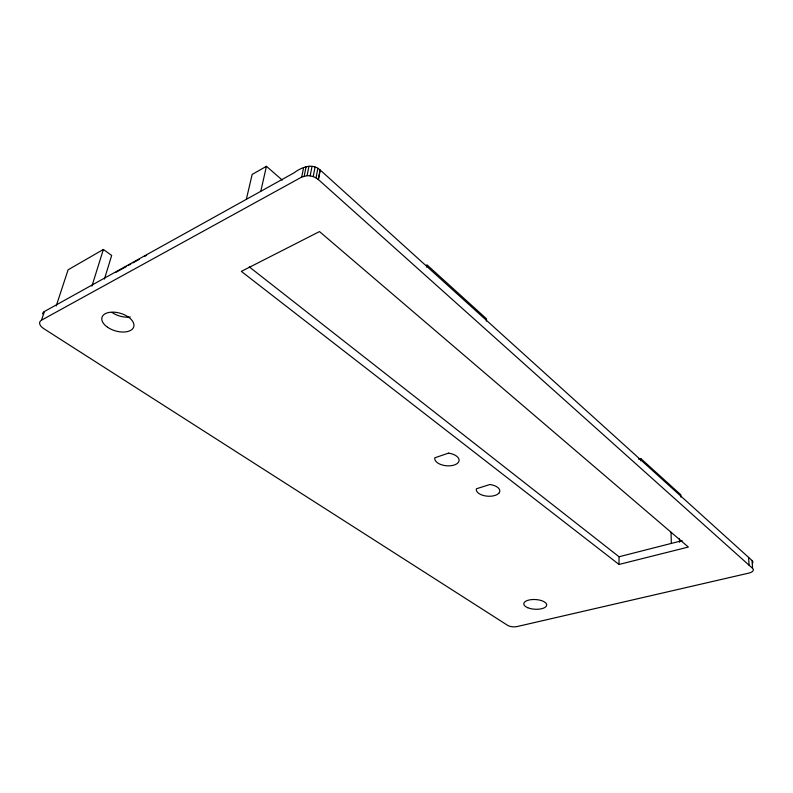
<?xml version="1.0" encoding="UTF-8"?>
<svg xmlns="http://www.w3.org/2000/svg" width="793" height="793" viewBox="0 0 793 793"><rect width="100%" height="100%" fill="white"/><g stroke="black" fill="none" stroke-linecap="round" stroke-linejoin="round"><path stroke-width="1.19" d="M619.016 564.447L241.35 271.384L319.5 231.576L688.364 547.051L619.016 564.447L619.036 556.755L249.24 266.864M486.357 321.135L486.535 318.826L426.842 264.753L426.565 267.112M44.428 311.49L41.533 320.154A10.398 5.501 17.9 0 0 43.714 328.609L507.609 625.33A6.889 2.825 3.8 0 0 517.155 626.549L748.83 573.111A8.019 3.519 -1.4 0 0 752.587 568.343L318.31 179.496L320.134 169.96C312.353 162.833 301.36 167.293 294.124 172.795L44.428 311.49A10.349 5.531 18 0 0 42.554 313.84M318.409 179.565L320.223 170.039L752.071 560.532A7.98 3.539 -1.5 0 1 752.398 563.238M318.31 179.496L316.03 177.86L317.864 168.324M316.03 177.86L313.215 176.591L315.069 167.055M41.533 320.154L301.697 177.077L307.089 175.679L310.172 175.848L312.046 166.312M307.089 175.679L308.983 166.143M304.205 176.096L306.108 166.56M301.697 177.077L303.62 167.541M260.847 191.054L266.428 166.312L282.249 180.08M246.405 199.073L252.154 174.44L266.428 166.312M104.458 279.027L111.674 255.435L103.368 249.458L68.099 269.808L56.214 305.929M91.929 286.114L103.368 249.458M116.115 272.227L126.632 266.398M128.734 265.229L130.835 264.059M132.937 262.899L139.251 259.39M144.504 256.476L146.606 255.306M638.573 459.147L640.734 458.483L680.83 494.802L680.9 497.102M619.036 556.755L682.149 540.657M310.172 175.848L313.215 176.591M752.071 560.532L752.587 568.343M748.592 557.38L749.098 565.211M679.452 538.616L679.561 542.234M671.056 532.301L671.324 543.126M640.734 458.483L640.754 460.842M130.3 316.992A16.435 9.229 16.8 0 1 112.21 312.571M498.757 493.335L497.132 494.564A11.786 5.938 4.2 0 1 483.264 495.456A11.786 5.938 4.2 0 1 476.415 488.766L489.905 484.513A11.786 5.938 4.2 0 1 498.757 493.335M448.481 453.14L434.822 457.799A12.222 6.394 5.4 0 0 445.418 465.66A12.222 6.394 5.4 0 0 458.998 461.02A12.222 6.394 5.4 0 0 448.481 453.14M527.682 607.686A11.449 4.857 3.3 0 0 546.456 605.882A11.449 4.857 3.3 0 0 531.597 599.607A11.449 4.857 3.3 0 0 527.682 607.686M107.58 327.261A16.574 9.149 16.5 0 0 133.739 326.865A16.574 9.149 16.5 0 0 112.279 312.135A16.574 9.149 16.5 0 0 107.58 327.261"/></g></svg>
